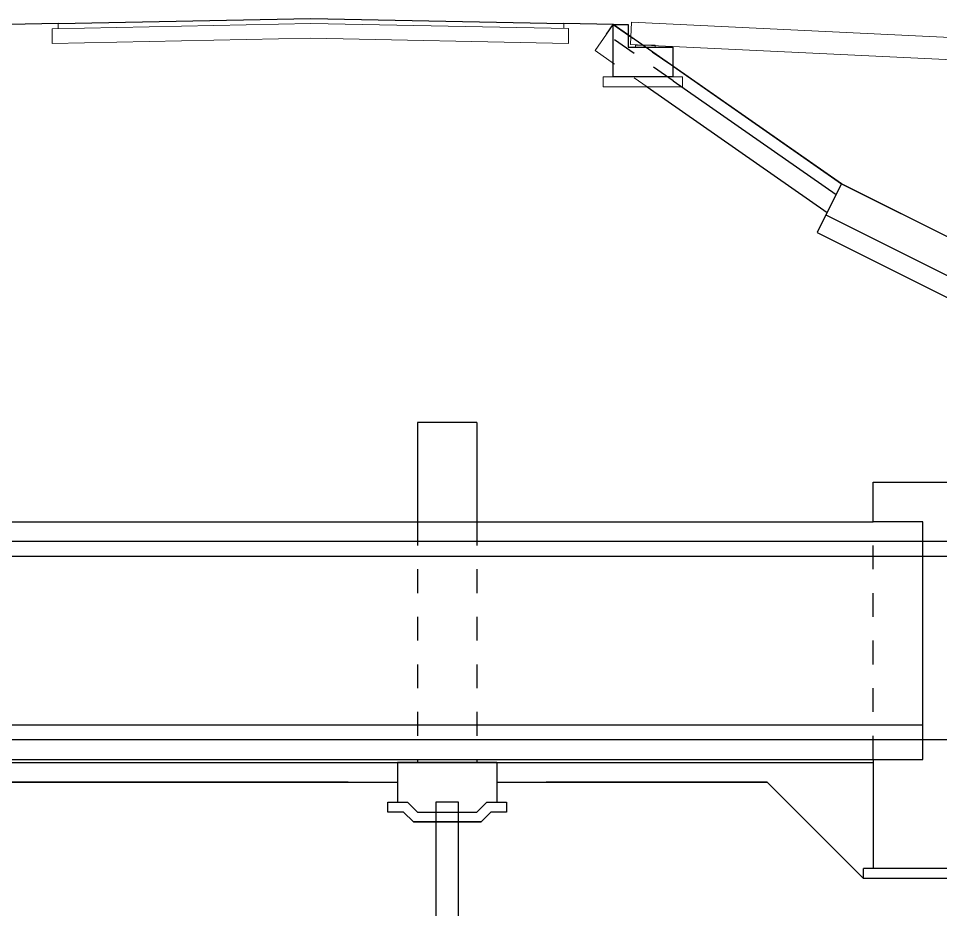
# Model space of a CAD drawing. Header units: millimetres. Extents: x -2078669 to -1085629, y -5987148 to 310365.
# Drawn here: x -1665220 to -1641956, y -5546936 to -5524450 of the extents above; entities that cross this region are included whole.
import ezdxf

# ---------------------------------------------------------------- set-up
doc = ezdxf.new("R2010")
doc.units = ezdxf.units.MM
doc.header["$LTSCALE"] = 500
doc.linetypes.add('SXF_跳び破線', pattern=[12, 6, -6])
for name, color, linetype, lineweight in [('D-BYP-STR1', 2, 'Continuous', 13), ('D-BYP-STR2', 6, 'Continuous', 25), ('D-BYP-STR3', 3, 'Continuous', 25), ('D-BYP-STR4', 6, 'Continuous', 25), ('D-BYP-STR7', 2, 'Continuous', 13)]:
    doc.layers.add(name, color=color, linetype=linetype, lineweight=lineweight)

msp = doc.modelspace()

# ---------------------------------------------------------------- linework, layer by layer
at = {"layer": 'D-BYP-STR1'}
for p, q in [((-1664373.6, -5524709.3, 708000), (-1657839.4, -5524574.6, 708000)), ((-1664214.3, -5524706.1, 708000), (-1664214.4, -5524577.1, 708000)), ((-1651339.5, -5524704.6, 708000), (-1657839.4, -5524574.6, 708000)), ((-1651464.5, -5524702.1, 708000), (-1651464.4, -5524577.1, 708000)), ((-1664373.6, -5525084.3, 708000), (-1664373.6, -5524709.3, 708000)), ((-1651339.5, -5525079.6, 708000), (-1651339.5, -5524704.6, 708000)), ((-1664373.6, -5525084.3, 708000), (-1657839.4, -5524949.6, 708000)), ((-1651339.5, -5525079.6, 708000), (-1657839.4, -5524949.6, 708000))]:
    msp.add_line(p, q, dxfattribs=at)
at = {"layer": 'D-BYP-STR1', "elevation": 708000}
msp.add_lwpolyline([(-1649778, -5525109.3), (-1649751.2, -5524547.4), (-1633844.3, -5525305.6), (-1633871.1, -5525867.5)], close=True, dxfattribs=at)
msp.add_lwpolyline([(-1649653.4, -5525127.1), (-1649153.4, -5525127.1), (-1649153.4, -5525177.1), (-1649653.4, -5525177.1), (-1649653.4, -5525127.1)], dxfattribs=at)
at = {"layer": 'D-BYP-STR2'}
for p, q in [((-1664214.4, -5524577.1, 708000), (-1657839.4, -5524449.6, 708000)), ((-1657839.4, -5524449.6, 708000), (-1651464.4, -5524577.1, 708000)), ((-1655153.4, -5534649.6, 708000), (-1655153.4, -5537149.6, 708000)), ((-1653653.4, -5534649.6, 708000), (-1655153.4, -5534649.6, 708000)), ((-1653653.4, -5534649.6, 708000), (-1653653.4, -5537149.6, 708000)), ((-1643654.2, -5537149.6, 708000), (-1643654.2, -5536149.6, 708000)), ((-1643654.2, -5536149.6, 708000), (-1633153.4, -5536149.6, 708000)), ((-1643654.2, -5536649.6, 708000), (-1643654.2, -5536399.6, 708000)), ((-1698903.4, -5537149.6, 708000), (-1643654.2, -5537149.6, 708000)), ((-1642404.2, -5537649.6, 708000), (-1700153.4, -5537649.6, 708000)), ((-1630903.4, -5537649.6, 708000), (-1642404.2, -5537649.6, 708000)), ((-1642404.2, -5538024.6, 708000), (-1700153.4, -5538024.6, 708000)), ((-1630903.4, -5538024.6, 708000), (-1642404.2, -5538024.6, 708000)), ((-1700153.4, -5542274.6, 708000), (-1642404.2, -5542274.6, 708000)), ((-1642404.2, -5542649.6, 708000), (-1700153.4, -5542649.6, 708000)), ((-1630903.4, -5542649.6, 708000), (-1642404.2, -5542649.6, 708000)), ((-1698903.4, -5543149.6, 708000), (-1643654.2, -5543149.6, 708000)), ((-1698903.4, -5543224.6, 708000), (-1643654.2, -5543224.6, 708000)), ((-1655653.4, -5543224.6, 708000), (-1655653.4, -5544224.6, 708000)), ((-1653153.4, -5543224.6, 708000), (-1655653.4, -5543224.6, 708000)), ((-1653153.4, -5543224.6, 708000), (-1653153.4, -5544224.6, 708000)), ((-1643654.2, -5543149.6, 708000), (-1643654.2, -5545899.6, 708000)), ((-1656903.4, -5543724.6, 708000), (-1697978.4, -5543724.6, 708000)), ((-1697978.4, -5543724.6, 708000), (-1655653.4, -5543724.6, 708000)), ((-1653153.4, -5543724.6, 708000), (-1646329.2, -5543724.6, 708000)), ((-1646329.2, -5543724.6, 708000), (-1651903.4, -5543724.6, 708000)), ((-1643904.2, -5546149.6, 708000), (-1646329.2, -5543724.6, 708000)), ((-1646329.2, -5543724.6, 708000), (-1643904.2, -5546149.6, 708000)), ((-1655507, -5544474.6, 708000), (-1655257, -5544724.6, 708000)), ((-1653549.9, -5544724.6, 708000), (-1653299.9, -5544474.6, 708000)), ((-1655257, -5544724.6, 708000), (-1653549.9, -5544724.6, 708000)), ((-1643654.2, -5545899.6, 708000), (-1643904.2, -5545899.6, 708000)), ((-1643904.2, -5546149.6, 708000), (-1643904.2, -5545899.6, 708000)), ((-1632153.4, -5545899.6, 708000), (-1643654.2, -5545899.6, 708000)), ((-1643655.1, -5546149.6, 708000), (-1643904.2, -5546149.6, 708000)), ((-1632257, -5546149.6, 708000), (-1643904.2, -5546149.6, 708000)), ((-1632258, -5546149.6, 708000), (-1643655.1, -5546149.6, 708000))]:
    msp.add_line(p, q, dxfattribs=at)
at = {"layer": 'D-BYP-STR2', "linetype": 'SXF_跳び破線', "ltscale": 0.2}
for p, q in [((-1655153.4, -5537149.6, 708000), (-1655153.4, -5543224.6, 708000)), ((-1653653.4, -5537149.6, 708000), (-1653653.4, -5543224.6, 708000)), ((-1643654.2, -5543149.6, 708000), (-1643654.2, -5537149.6, 708000))]:
    msp.add_line(p, q, dxfattribs=at)
at = {"layer": 'D-BYP-STR2', "elevation": 708000}
for points in [[(-1664214.4, -5524577.1), (-1665464.4, -5524602.1), (-1666998.5, -5525102.1), (-1673037.4, -5526827.5), (-1701403.4, -5534932.1)], [(-1631903.4, -5534899.6), (-1644458.1, -5528622.3), (-1650214.4, -5524602.1), (-1651464.4, -5524577.1)], [(-1643654.2, -5543149.6), (-1642404.2, -5543149.6), (-1642404.2, -5537149.6), (-1643654.2, -5537149.6)], [(-1643654.2, -5543149.6), (-1642404.2, -5543149.6), (-1642404.2, -5537149.6), (-1643654.2, -5537149.6)], [(-1653153.4, -5544224.6), (-1652903.4, -5544224.6), (-1652903.4, -5544474.6), (-1653299.9, -5544474.6), (-1653549.9, -5544724.6), (-1655257, -5544724.6), (-1655507, -5544474.6), (-1655903.4, -5544474.6), (-1655903.4, -5544224.6), (-1655653.4, -5544224.6)], [(-1655653.4, -5544224.6), (-1655403.4, -5544224.6), (-1655153.4, -5544474.6), (-1653653.4, -5544474.6), (-1653403.4, -5544224.6), (-1653153.4, -5544224.6)]]:
    msp.add_lwpolyline(points, dxfattribs=at)
msp.add_lwpolyline([(-1654116.9, -5544224.6), (-1654691.9, -5544224.6), (-1654691.9, -5549224.6), (-1654116.9, -5549224.6)], close=True, dxfattribs=at)
at = {"layer": 'D-BYP-STR3', "ltscale": 1500}
for p, q in [((-1648703.5, -5525657.4, 708000), (-1644458.1, -5528622.3, 708000)), ((-1648703.5, -5526023.3, 708000), (-1644593.7, -5528893.5, 708000)), ((-1644458.1, -5528622.3, 708000), (-1631903.4, -5534899.6, 708000))]:
    msp.add_line(p, q, dxfattribs=at)
at = {"layer": 'D-BYP-STR3', "linetype": 'SXF_跳び破線', "ltscale": 0.2, "elevation": 708000}
msp.add_lwpolyline([(-1648703.5, -5526023.3), (-1650386.2, -5524848.1), (-1650214.4, -5524602.1), (-1648703.5, -5525657.4)], dxfattribs=at)
at = {"layer": 'D-BYP-STR3', "ltscale": 0.2, "elevation": 708000}
msp.add_lwpolyline([(-1644458.1, -5528622.3), (-1644849.4, -5529404.9), (-1632557.3, -5535551)], dxfattribs=at)
at = {"layer": 'D-BYP-STR4', "ltscale": 1500, "elevation": 708000}
msp.add_lwpolyline([(-1649839.4, -5525177.1), (-1648714.4, -5525177.1), (-1648714.4, -5525927.1), (-1650214.4, -5525927.1), (-1650214.4, -5524602.1), (-1649839.4, -5524602.1)], close=True, dxfattribs=at)
at = {"layer": 'D-BYP-STR7', "linetype": 'Continuous', "lineweight": 25}
msp.add_line((-1649356.5, -5526177.1, 708000), (-1644819.8, -5529345.5, 708000), dxfattribs=at)
at = {"layer": 'D-BYP-STR7', "linetype": 'SXF_跳び破線', "ltscale": 0.2, "elevation": 708000}
msp.add_lwpolyline([(-1650386.2, -5524848.1), (-1650672.5, -5525258), (-1649356.5, -5526177.1)], dxfattribs=at)
at = {"layer": 'D-BYP-STR7', "ltscale": 1500, "elevation": 708000}
msp.add_lwpolyline([(-1648714.4, -5525927.1), (-1648464.4, -5525927.1), (-1648464.4, -5526177.1), (-1650464.4, -5526177.1), (-1650464.4, -5525927.1), (-1650214.4, -5525927.1)], dxfattribs=at)
at = {"layer": 'D-BYP-STR7', "linetype": 'Continuous', "lineweight": 25, "elevation": 708000}
msp.add_lwpolyline([(-1644849.4, -5529404.9), (-1645073, -5529852.1), (-1632930, -5535923.7)], dxfattribs=at)

doc.saveas('drawing.dxf')
